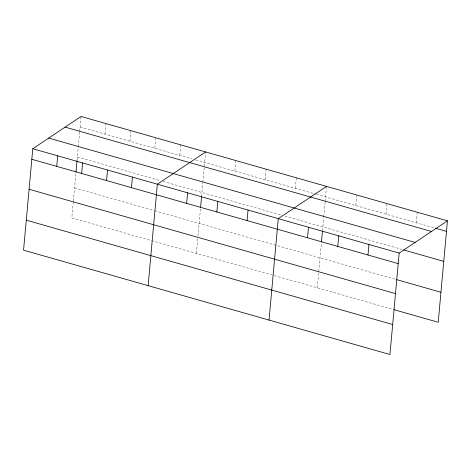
<?xml version="1.0" encoding="UTF-8"?>
<svg xmlns="http://www.w3.org/2000/svg" width="471" height="471" viewBox="0 0 471 471"><rect width="100%" height="100%" fill="white"/><g stroke="black" fill="none" stroke-linecap="round" stroke-linejoin="round"><path stroke-width="0.35" stroke-dasharray="2.35 1.77" d="M73.288 201.823L71.822 217.92L393.226 309.453M73.352 201.093L75.925 172.833M77.103 159.893L78.233 147.505M78.298 146.775L79.628 132.145M79.693 131.409L81.053 116.478M105.009 134.117L105.969 123.579M129.925 141.212L130.885 130.673M154.841 148.306L155.801 137.768M179.757 155.401L180.711 144.862M196.395 253.398L197.726 238.768M197.997 235.841L200.499 208.306M201.612 196.089L202.807 182.983M202.871 182.253L205.627 151.956M234.899 171.108L235.859 160.57M265.126 179.716L266.086 169.177M295.352 188.323L296.312 177.785M317.307 287.834L321.41 242.742M322.523 230.525L323.718 217.419M323.783 216.689L325.114 202.053M325.178 201.323L326.538 186.392M355.805 205.539L356.765 195M386.037 214.152L386.997 203.607M416.264 222.759L417.224 212.221M80.094 127.023L192.209 158.951M195.671 159.934L315.741 194.129M316.441 194.329L434.539 227.964M77.368 157.02L160.417 180.67M163.184 181.459L282.076 215.318M284.89 216.118L402.287 249.553M74.553 187.923L154.141 210.59M154.835 210.79L395.958 279.456"/><path stroke-width="0.71" d="M447.45 220.828L81.053 116.478L32.782 148.73L23.55 250.172L389.947 354.522L399.178 253.08L447.45 220.828L438.218 322.27L393.933 309.653M56.738 166.369L57.697 155.83M75.99 172.109L77.038 160.611M81.654 173.463L82.613 162.925M106.57 180.558L107.529 170.019M131.48 187.652L132.439 177.114M148.124 285.65L157.355 184.208L205.627 151.956M186.628 203.36L187.582 192.816M200.564 207.587L201.547 196.807M216.854 211.968L217.814 201.429M247.081 220.575L248.04 210.037M269.035 320.086L278.267 218.644L326.538 186.392M307.534 237.79L308.493 227.252M321.475 242.023L322.458 231.243M337.766 246.398L338.72 235.859M367.992 255.011L368.952 244.467M435.245 228.164L446.49 231.367M65.122 127.123L431.518 231.467M48.713 138.091L415.11 242.435M403.694 249.954L443.759 261.364M32.782 148.73L399.178 253.08M31.822 159.275L398.219 263.619M396.659 279.656L440.95 292.273M29.09 189.271L395.487 293.616M26.282 220.175L392.679 324.519"/></g></svg>
